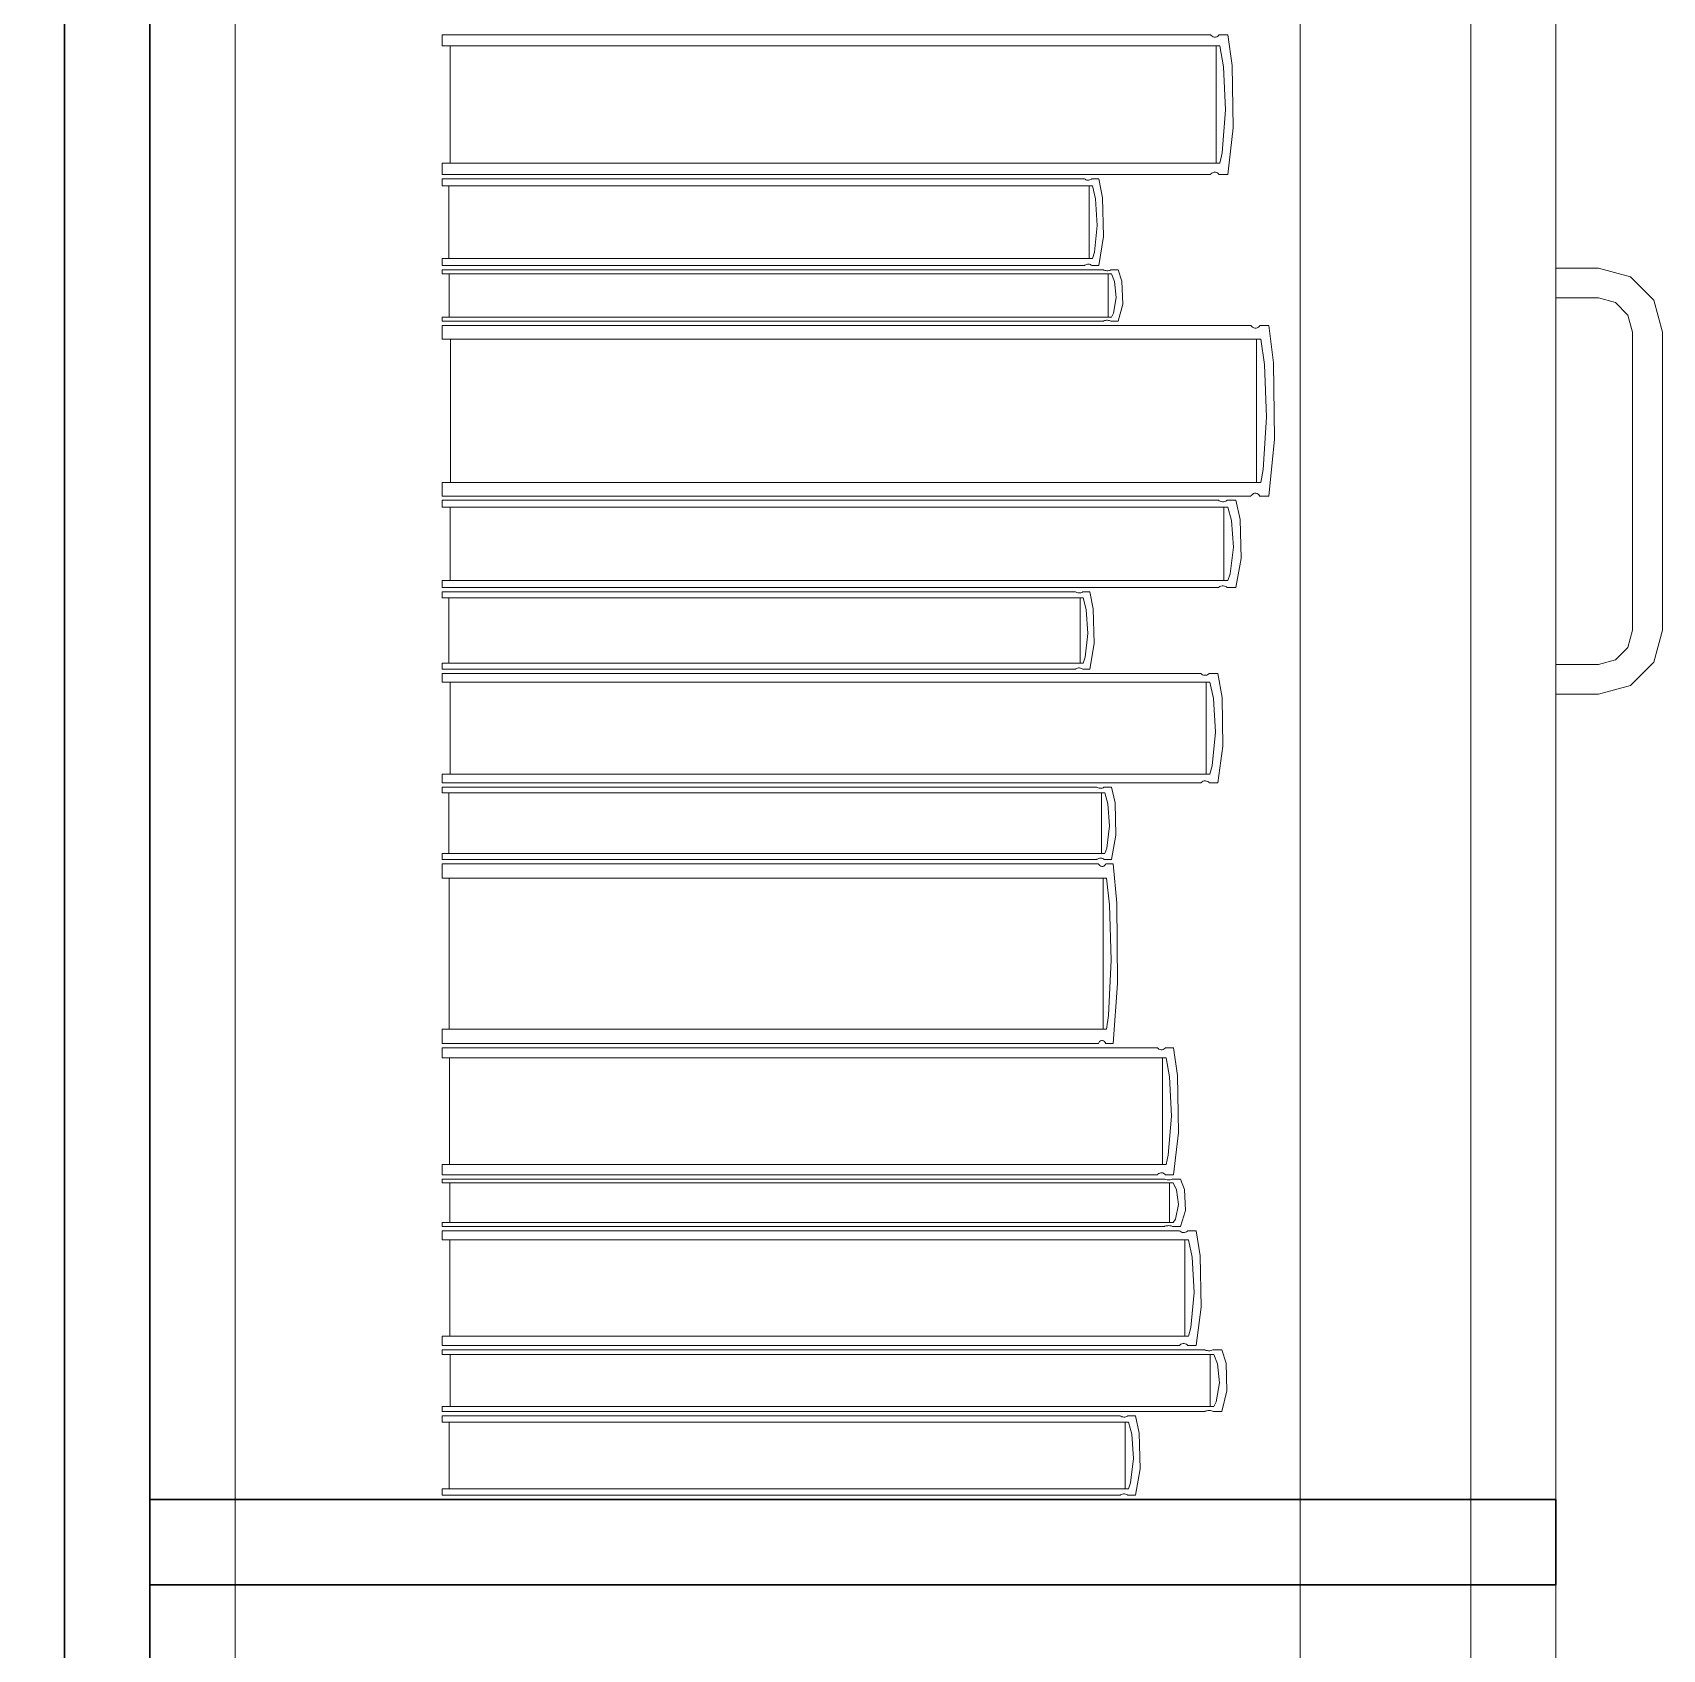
# Model space of a CAD drawing. Header units: inches. Extents: x -38 to 5698, y -33 to 92.
# Drawn here: x 217.3656 to 217.7481, y 35.7095 to 36.089 of the extents above; entities that cross this region are included whole.
import ezdxf

# ---------------------------------------------------------------- set-up
doc = ezdxf.new("R2010")
doc.units = ezdxf.units.IN
doc.header["$MEASUREMENT"] = 0
doc.set_wipeout_variables(frame=1)
doc.linetypes.add('Wipeout_Contour', pattern=[1, 0, -1])
doc.layers.add('Interior - Mobiliario', color=7, linetype='Continuous')

msp = doc.modelspace()

# ---------------------------------------------------------------- linework, layer by layer
at = {"layer": 'Interior - Mobiliario', "color": 175, "linetype": 'Continuous', "lineweight": 13}
for p, q in [((217.39313, 35.00472), (217.39313, 36.46472)), ((217.70313, 36.46472), (217.70313, 35.00472)), ((217.46178, 36.08588), (217.46178, 36.0885)), ((217.46178, 36.0885), (217.64208, 36.0885)), ((217.64428, 36.08588), (217.46178, 36.08588)), ((217.46363, 36.05833), (217.46363, 36.08588)), ((217.64208, 36.0885), (217.64223, 36.08832)), ((217.64223, 36.08832), (217.64247, 36.08814)), ((217.64247, 36.08814), (217.64272, 36.08801)), ((217.64272, 36.08801), (217.64299, 36.08795)), ((217.64299, 36.08795), (217.64326, 36.08796)), ((217.64326, 36.08796), (217.64353, 36.08803)), ((217.64336, 36.08588), (217.64336, 36.05833)), ((217.64353, 36.08803), (217.64378, 36.08817)), ((217.64378, 36.08817), (217.64402, 36.08837)), ((217.64402, 36.08837), (217.64412, 36.0885)), ((217.64412, 36.0885), (217.64612, 36.0885)), ((217.64513, 36.08096), (217.64428, 36.08588)), ((217.64612, 36.0885), (217.64713, 36.08131)), ((217.64713, 36.08131), (217.64736, 36.06664)), ((217.6456, 36.07087), (217.64513, 36.08096)), ((217.64483, 36.06081), (217.6456, 36.07087)), ((217.64736, 36.06664), (217.64612, 36.0557)), ((217.46178, 36.0557), (217.46178, 36.05833)), ((217.46178, 36.05833), (217.64428, 36.05833)), ((217.64428, 36.05833), (217.64483, 36.06081)), ((217.64208, 36.0557), (217.46178, 36.0557)), ((217.46178, 36.05307), (217.46178, 36.0547)), ((217.46178, 36.0547), (217.61252, 36.0547)), ((217.61252, 36.0547), (217.61264, 36.05459)), ((217.61264, 36.05459), (217.61284, 36.05448)), ((217.61284, 36.05448), (217.61306, 36.0544)), ((217.61373, 36.05441), (217.61394, 36.0545)), ((217.61394, 36.0545), (217.61414, 36.05462)), ((217.61414, 36.05462), (217.61422, 36.0547)), ((217.61422, 36.0547), (217.6159, 36.0547)), ((217.6159, 36.0547), (217.61674, 36.05023)), ((217.64218, 36.05583), (217.64208, 36.0557)), ((217.64241, 36.05603), (217.64218, 36.05583)), ((217.64267, 36.05617), (217.64241, 36.05603)), ((217.64293, 36.05624), (217.64267, 36.05617)), ((217.64321, 36.05625), (217.64293, 36.05624)), ((217.64347, 36.05619), (217.64321, 36.05625)), ((217.64373, 36.05607), (217.64347, 36.05619)), ((217.64397, 36.05588), (217.64373, 36.05607)), ((217.64412, 36.0557), (217.64397, 36.05588)), ((217.64612, 36.0557), (217.64412, 36.0557)), ((217.61436, 36.05307), (217.46178, 36.05307)), ((217.46332, 36.03595), (217.46332, 36.05307)), ((217.61306, 36.0544), (217.61328, 36.05436)), ((217.61328, 36.05436), (217.61351, 36.05437)), ((217.61351, 36.05437), (217.61373, 36.05441)), ((217.61359, 36.05307), (217.61359, 36.03595)), ((217.61506, 36.05002), (217.61436, 36.05307)), ((217.61546, 36.04375), (217.61506, 36.05002)), ((217.61674, 36.05023), (217.61693, 36.04112)), ((217.61481, 36.0375), (217.61546, 36.04375)), ((217.61693, 36.04112), (217.6159, 36.03432)), ((217.46178, 36.03432), (217.46178, 36.03595)), ((217.46178, 36.03595), (217.61436, 36.03595)), ((217.61436, 36.03595), (217.61481, 36.0375)), ((217.61252, 36.03432), (217.46178, 36.03432)), ((217.46178, 36.03236), (217.46178, 36.03332)), ((217.46178, 36.03332), (217.61693, 36.03332)), ((217.61882, 36.03236), (217.46178, 36.03236)), ((217.46337, 36.02225), (217.46337, 36.03236)), ((217.6126, 36.0344), (217.61252, 36.03432)), ((217.61279, 36.03453), (217.6126, 36.0344)), ((217.61301, 36.03461), (217.61279, 36.03453)), ((217.61323, 36.03466), (217.61301, 36.03461)), ((217.61346, 36.03466), (217.61323, 36.03466)), ((217.61368, 36.03463), (217.61346, 36.03466)), ((217.6139, 36.03455), (217.61368, 36.03463)), ((217.61409, 36.03443), (217.6139, 36.03455)), ((217.61422, 36.03432), (217.61409, 36.03443)), ((217.6159, 36.03432), (217.61422, 36.03432)), ((217.61693, 36.03332), (217.61706, 36.03326)), ((217.61706, 36.03326), (217.61726, 36.03319)), ((217.61726, 36.03319), (217.61748, 36.03314)), ((217.61748, 36.03314), (217.61772, 36.03312)), ((217.61772, 36.03312), (217.61795, 36.03312)), ((217.61795, 36.03312), (217.61818, 36.03315)), ((217.61803, 36.03236), (217.61803, 36.02225)), ((217.61818, 36.03315), (217.6184, 36.0332)), ((217.6184, 36.0332), (217.6186, 36.03328)), ((217.6186, 36.03328), (217.61869, 36.03332)), ((217.61869, 36.03332), (217.62041, 36.03332)), ((217.61955, 36.03056), (217.61882, 36.03236)), ((217.62041, 36.03332), (217.62128, 36.03068)), ((217.72313, 36.03372), (217.73313, 36.03372)), ((217.72313, 36.02672), (217.72313, 36.03372)), ((217.73313, 36.03372), (217.74063, 36.03171)), ((217.74063, 36.03171), (217.74612, 36.02622)), ((217.61996, 36.02685), (217.61955, 36.03056)), ((217.62128, 36.03068), (217.62147, 36.0253)), ((217.61929, 36.02316), (217.61996, 36.02685)), ((217.62147, 36.0253), (217.62041, 36.02128)), ((217.73313, 36.02672), (217.72313, 36.02672)), ((217.73713, 36.02564), (217.73313, 36.02672)), ((217.74005, 36.02272), (217.73713, 36.02564)), ((217.74612, 36.02622), (217.74813, 36.01872)), ((217.46178, 36.02128), (217.46178, 36.02225)), ((217.46178, 36.02225), (217.61882, 36.02225)), ((217.61693, 36.02128), (217.46178, 36.02128)), ((217.46178, 36.01708), (217.46178, 36.02028)), ((217.46178, 36.02028), (217.65154, 36.02028)), ((217.61702, 36.02133), (217.61693, 36.02128)), ((217.61722, 36.0214), (217.61702, 36.02133)), ((217.61743, 36.02146), (217.61722, 36.0214)), ((217.61766, 36.02148), (217.61743, 36.02146)), ((217.6179, 36.02149), (217.61766, 36.02148)), ((217.61813, 36.02146), (217.6179, 36.02149)), ((217.61835, 36.02142), (217.61813, 36.02146)), ((217.61855, 36.02135), (217.61835, 36.02142)), ((217.61869, 36.02128), (217.61855, 36.02135)), ((217.62041, 36.02128), (217.61869, 36.02128)), ((217.61882, 36.02225), (217.61929, 36.02316)), ((217.65154, 36.02028), (217.65169, 36.02007)), ((217.65169, 36.02007), (217.65194, 36.01984)), ((217.65333, 36.01989), (217.65358, 36.02013)), ((217.65358, 36.02013), (217.65368, 36.02028)), ((217.65368, 36.02028), (217.65579, 36.02028)), ((217.65579, 36.02028), (217.65685, 36.0115)), ((217.74113, 36.01872), (217.74005, 36.02272)), ((217.65385, 36.01708), (217.46178, 36.01708)), ((217.46372, 35.98344), (217.46372, 36.01708)), ((217.65194, 36.01984), (217.65222, 36.01969)), ((217.65222, 36.01969), (217.6525, 36.01961)), ((217.6525, 36.01961), (217.65278, 36.01962)), ((217.65278, 36.01962), (217.65306, 36.01972)), ((217.65288, 36.01708), (217.65288, 35.98344)), ((217.65306, 36.01972), (217.65333, 36.01989)), ((217.65474, 36.01108), (217.65385, 36.01708)), ((217.74113, 35.94872), (217.74113, 36.01872)), ((217.74813, 36.01872), (217.74813, 35.94872)), ((217.65524, 35.99875), (217.65474, 36.01108)), ((217.65685, 36.0115), (217.6571, 35.99359)), ((217.65443, 35.98647), (217.65524, 35.99875)), ((217.6571, 35.99359), (217.65579, 35.98023)), ((217.65385, 35.98344), (217.65443, 35.98647)), ((217.46178, 35.98023), (217.46178, 35.98344)), ((217.46178, 35.98344), (217.65385, 35.98344)), ((217.65154, 35.98023), (217.46178, 35.98023)), ((217.46178, 35.9776), (217.46178, 35.97923)), ((217.46178, 35.97923), (217.64394, 35.97923)), ((217.64394, 35.97923), (217.64409, 35.97912)), ((217.64409, 35.97912), (217.64433, 35.979)), ((217.64433, 35.979), (217.64459, 35.97893)), ((217.64459, 35.97893), (217.64486, 35.97889)), ((217.64486, 35.97889), (217.64513, 35.97889)), ((217.64513, 35.97889), (217.6454, 35.97894)), ((217.6454, 35.97894), (217.64566, 35.97903)), ((217.64566, 35.97903), (217.6459, 35.97915)), ((217.6459, 35.97915), (217.646, 35.97923)), ((217.646, 35.97923), (217.64802, 35.97923)), ((217.64802, 35.97923), (217.64904, 35.97475)), ((217.65164, 35.98039), (217.65154, 35.98023)), ((217.65189, 35.98063), (217.65164, 35.98039)), ((217.65215, 35.9808), (217.65189, 35.98063)), ((217.65243, 35.98089), (217.65215, 35.9808)), ((217.65272, 35.9809), (217.65243, 35.98089)), ((217.653, 35.98083), (217.65272, 35.9809)), ((217.65327, 35.98067), (217.653, 35.98083)), ((217.65352, 35.98045), (217.65327, 35.98067)), ((217.65368, 35.98023), (217.65352, 35.98045)), ((217.65579, 35.98023), (217.65368, 35.98023)), ((217.64616, 35.9776), (217.46178, 35.9776)), ((217.46365, 35.96042), (217.46365, 35.9776)), ((217.64523, 35.9776), (217.64523, 35.96042)), ((217.64702, 35.97453), (217.64616, 35.9776)), ((217.64749, 35.96824), (217.64702, 35.97453)), ((217.64904, 35.97475), (217.64927, 35.9656)), ((217.64671, 35.96197), (217.64749, 35.96824)), ((217.64927, 35.9656), (217.64802, 35.95878)), ((217.46178, 35.95878), (217.46178, 35.96042)), ((217.46178, 35.96042), (217.64616, 35.96042)), ((217.64404, 35.95886), (217.64394, 35.95878)), ((217.64427, 35.95899), (217.64404, 35.95886)), ((217.64453, 35.95907), (217.64427, 35.95899)), ((217.6448, 35.95912), (217.64453, 35.95907)), ((217.64507, 35.95912), (217.6448, 35.95912)), ((217.64535, 35.95909), (217.64507, 35.95912)), ((217.6456, 35.95901), (217.64535, 35.95909)), ((217.64585, 35.95889), (217.6456, 35.95901)), ((217.646, 35.95878), (217.64585, 35.95889)), ((217.64616, 35.96042), (217.64671, 35.96197)), ((217.64394, 35.95878), (217.46178, 35.95878)), ((217.46178, 35.95633), (217.46178, 35.95778)), ((217.46178, 35.95778), (217.6104, 35.95778)), ((217.61222, 35.95633), (217.46178, 35.95633)), ((217.4633, 35.94104), (217.4633, 35.95633)), ((217.6104, 35.95778), (217.61053, 35.95768)), ((217.61053, 35.95768), (217.61072, 35.95758)), ((217.61072, 35.95758), (217.61093, 35.95751)), ((217.61093, 35.95751), (217.61115, 35.95748)), ((217.61115, 35.95748), (217.61138, 35.95748)), ((217.61138, 35.95748), (217.6116, 35.95752)), ((217.61146, 35.95633), (217.61146, 35.94104)), ((217.6116, 35.95752), (217.61181, 35.9576)), ((217.61181, 35.9576), (217.612, 35.95771)), ((217.612, 35.95771), (217.61208, 35.95778)), ((217.61208, 35.95778), (217.61374, 35.95778)), ((217.61291, 35.9536), (217.61222, 35.95633)), ((217.61374, 35.95778), (217.61457, 35.95379)), ((217.64802, 35.95878), (217.646, 35.95878)), ((217.6133, 35.948), (217.61291, 35.9536)), ((217.61457, 35.95379), (217.61476, 35.94566)), ((217.61267, 35.94242), (217.6133, 35.948)), ((217.74005, 35.94472), (217.74113, 35.94872)), ((217.74813, 35.94872), (217.74612, 35.94122)), ((217.61476, 35.94566), (217.61374, 35.93959)), ((217.73713, 35.94179), (217.74005, 35.94472)), ((217.46178, 35.93959), (217.46178, 35.94104)), ((217.46178, 35.94104), (217.61222, 35.94104)), ((217.61068, 35.93977), (217.61049, 35.93966)), ((217.61089, 35.93985), (217.61068, 35.93977)), ((217.61111, 35.93989), (217.61089, 35.93985)), ((217.61133, 35.93989), (217.61111, 35.93989)), ((217.61155, 35.93986), (217.61133, 35.93989)), ((217.61176, 35.93979), (217.61155, 35.93986)), ((217.61196, 35.93969), (217.61176, 35.93979)), ((217.61222, 35.94104), (217.61267, 35.94242)), ((217.72313, 35.94072), (217.73313, 35.94072)), ((217.72313, 35.93372), (217.72313, 35.94072)), ((217.73313, 35.94072), (217.73713, 35.94179)), ((217.74612, 35.94122), (217.74063, 35.93573)), ((217.6104, 35.93959), (217.46178, 35.93959)), ((217.46178, 35.93654), (217.46178, 35.93859)), ((217.46178, 35.93859), (217.63978, 35.93859)), ((217.64195, 35.93654), (217.46178, 35.93654)), ((217.4636, 35.91499), (217.4636, 35.93654)), ((217.61049, 35.93966), (217.6104, 35.93959)), ((217.61208, 35.93959), (217.61196, 35.93969)), ((217.61374, 35.93959), (217.61208, 35.93959)), ((217.63978, 35.93859), (217.63993, 35.93845)), ((217.63993, 35.93845), (217.64016, 35.9383)), ((217.64016, 35.9383), (217.64041, 35.93821)), ((217.64041, 35.93821), (217.64068, 35.93816)), ((217.64068, 35.93816), (217.64095, 35.93817)), ((217.64095, 35.93817), (217.64121, 35.93822)), ((217.64104, 35.93654), (217.64104, 35.91499)), ((217.64121, 35.93822), (217.64146, 35.93833)), ((217.64146, 35.93833), (217.64169, 35.93849)), ((217.64169, 35.93849), (217.64179, 35.93859)), ((217.64179, 35.93859), (217.64377, 35.93859)), ((217.64279, 35.93269), (217.64195, 35.93654)), ((217.64377, 35.93859), (217.64477, 35.93296)), ((217.64325, 35.9248), (217.64279, 35.93269)), ((217.64477, 35.93296), (217.64499, 35.92149)), ((217.73313, 35.93372), (217.72313, 35.93372)), ((217.74063, 35.93573), (217.73313, 35.93372)), ((217.64249, 35.91693), (217.64325, 35.9248)), ((217.64499, 35.92149), (217.64377, 35.91293)), ((217.64195, 35.91499), (217.64249, 35.91693)), ((217.46178, 35.91293), (217.46178, 35.91499)), ((217.46178, 35.91499), (217.64195, 35.91499)), ((217.63978, 35.91293), (217.46178, 35.91293)), ((217.63988, 35.91303), (217.63978, 35.91293)), ((217.64011, 35.91319), (217.63988, 35.91303)), ((217.64036, 35.9133), (217.64011, 35.91319)), ((217.64062, 35.91336), (217.64036, 35.9133)), ((217.64089, 35.91336), (217.64062, 35.91336)), ((217.64115, 35.91332), (217.64089, 35.91336)), ((217.64141, 35.91322), (217.64115, 35.91332)), ((217.64164, 35.91307), (217.64141, 35.91322)), ((217.64179, 35.91293), (217.64164, 35.91307)), ((217.64377, 35.91293), (217.64179, 35.91293)), ((217.46178, 35.91058), (217.46178, 35.91193)), ((217.46178, 35.91193), (217.61539, 35.91193)), ((217.61727, 35.91058), (217.46178, 35.91058)), ((217.46335, 35.89631), (217.46335, 35.91058)), ((217.61539, 35.91193), (217.61552, 35.91184)), ((217.61552, 35.91184), (217.61572, 35.91175)), ((217.61572, 35.91175), (217.61594, 35.91168)), ((217.61594, 35.91168), (217.61617, 35.91165)), ((217.61617, 35.91165), (217.6164, 35.91165)), ((217.6164, 35.91165), (217.61663, 35.91169)), ((217.61648, 35.91058), (217.61648, 35.89631)), ((217.61663, 35.91169), (217.61684, 35.91177)), ((217.61684, 35.91177), (217.61704, 35.91187)), ((217.61704, 35.91187), (217.61713, 35.91193)), ((217.61713, 35.91193), (217.61884, 35.91193)), ((217.61799, 35.90803), (217.61727, 35.91058)), ((217.61884, 35.91193), (217.6197, 35.90821)), ((217.61839, 35.90281), (217.61799, 35.90803)), ((217.6197, 35.90821), (217.61989, 35.90062)), ((217.61773, 35.8976), (217.61839, 35.90281)), ((217.61989, 35.90062), (217.61884, 35.89495)), ((217.46178, 35.89495), (217.46178, 35.89631)), ((217.46178, 35.89631), (217.61727, 35.89631)), ((217.61539, 35.89495), (217.46178, 35.89495)), ((217.46178, 35.89058), (217.46178, 35.89395)), ((217.46178, 35.89395), (217.61577, 35.89395)), ((217.61548, 35.89502), (217.61539, 35.89495)), ((217.61567, 35.89512), (217.61548, 35.89502)), ((217.61589, 35.89519), (217.61567, 35.89512)), ((217.61577, 35.89395), (217.6159, 35.89373)), ((217.61612, 35.89523), (217.61589, 35.89519)), ((217.61635, 35.89524), (217.61612, 35.89523)), ((217.61658, 35.89521), (217.61635, 35.89524)), ((217.6168, 35.89514), (217.61658, 35.89521)), ((217.617, 35.89504), (217.6168, 35.89514)), ((217.61713, 35.89495), (217.617, 35.89504)), ((217.61884, 35.89495), (217.61713, 35.89495)), ((217.61727, 35.89631), (217.61773, 35.8976)), ((217.61742, 35.89379), (217.61751, 35.89395)), ((217.61751, 35.89395), (217.61922, 35.89395)), ((217.61922, 35.89395), (217.62008, 35.8847)), ((217.61765, 35.89058), (217.46178, 35.89058)), ((217.46336, 35.85513), (217.46336, 35.89058)), ((217.6159, 35.89373), (217.6161, 35.89349)), ((217.6161, 35.89349), (217.61632, 35.89333)), ((217.61632, 35.89333), (217.61655, 35.89325)), ((217.61655, 35.89325), (217.61678, 35.89326)), ((217.61678, 35.89326), (217.61701, 35.89335)), ((217.61686, 35.89058), (217.61686, 35.85513)), ((217.61701, 35.89335), (217.61722, 35.89353)), ((217.61722, 35.89353), (217.61742, 35.89379)), ((217.61837, 35.88426), (217.61765, 35.89058)), ((217.61877, 35.87127), (217.61837, 35.88426)), ((217.62008, 35.8847), (217.62028, 35.86583)), ((217.61812, 35.85833), (217.61877, 35.87127)), ((217.62028, 35.86583), (217.61922, 35.85176)), ((217.61765, 35.85513), (217.61812, 35.85833)), ((217.46178, 35.85176), (217.46178, 35.85513)), ((217.46178, 35.85513), (217.61765, 35.85513)), ((217.61577, 35.85176), (217.46178, 35.85176)), ((217.61585, 35.85192), (217.61577, 35.85176)), ((217.61605, 35.85218), (217.61585, 35.85192)), ((217.61627, 35.85236), (217.61605, 35.85218)), ((217.6165, 35.85245), (217.61627, 35.85236)), ((217.61673, 35.85246), (217.6165, 35.85245)), ((217.61696, 35.85239), (217.61673, 35.85246)), ((217.61718, 35.85223), (217.61696, 35.85239)), ((217.61738, 35.85199), (217.61718, 35.85223)), ((217.61751, 35.85176), (217.61738, 35.85199)), ((217.61922, 35.85176), (217.61751, 35.85176)), ((217.46178, 35.84837), (217.46178, 35.85076)), ((217.46178, 35.85076), (217.62962, 35.85076)), ((217.63167, 35.84837), (217.46178, 35.84837)), ((217.4635, 35.82331), (217.4635, 35.84837)), ((217.62962, 35.85076), (217.62976, 35.8506)), ((217.62976, 35.8506), (217.62998, 35.85043)), ((217.62998, 35.85043), (217.63022, 35.85032)), ((217.63022, 35.85032), (217.63047, 35.85026)), ((217.63047, 35.85026), (217.63072, 35.85027)), ((217.63072, 35.85027), (217.63097, 35.85034)), ((217.63081, 35.84837), (217.63081, 35.82331)), ((217.63097, 35.85034), (217.6312, 35.85046)), ((217.6312, 35.85046), (217.63142, 35.85064)), ((217.63142, 35.85064), (217.63152, 35.85076)), ((217.63152, 35.85076), (217.63338, 35.85076)), ((217.63245, 35.8439), (217.63167, 35.84837)), ((217.63338, 35.85076), (217.63432, 35.84422)), ((217.63432, 35.84422), (217.63453, 35.83087)), ((217.63289, 35.83472), (217.63245, 35.8439)), ((217.63217, 35.82557), (217.63289, 35.83472)), ((217.63453, 35.83087), (217.63338, 35.82092)), ((217.63167, 35.82331), (217.63217, 35.82557)), ((217.46178, 35.82092), (217.46178, 35.82331)), ((217.46178, 35.82331), (217.63167, 35.82331)), ((217.62993, 35.82122), (217.62971, 35.82104)), ((217.63016, 35.82135), (217.62993, 35.82122)), ((217.63041, 35.82142), (217.63016, 35.82135)), ((217.63066, 35.82142), (217.63041, 35.82142)), ((217.63091, 35.82137), (217.63066, 35.82142)), ((217.63115, 35.82126), (217.63091, 35.82137)), ((217.63137, 35.82108), (217.63115, 35.82126)), ((217.62962, 35.82092), (217.46178, 35.82092)), ((217.46178, 35.81904), (217.46178, 35.81992)), ((217.46178, 35.81992), (217.63125, 35.81992)), ((217.63332, 35.81904), (217.46178, 35.81904)), ((217.46352, 35.8097), (217.46352, 35.81904)), ((217.62971, 35.82104), (217.62962, 35.82092)), ((217.63125, 35.81992), (217.63139, 35.81987)), ((217.63152, 35.82092), (217.63137, 35.82108)), ((217.63139, 35.81987), (217.63162, 35.8198)), ((217.63338, 35.82092), (217.63152, 35.82092)), ((217.63162, 35.8198), (217.63186, 35.81976)), ((217.63186, 35.81976), (217.63211, 35.81974)), ((217.63211, 35.81974), (217.63237, 35.81974)), ((217.63237, 35.81974), (217.63262, 35.81977)), ((217.63246, 35.81904), (217.63246, 35.8097)), ((217.63262, 35.81977), (217.63286, 35.81981)), ((217.63286, 35.81981), (217.63307, 35.81988)), ((217.63307, 35.81988), (217.63317, 35.81992)), ((217.63317, 35.81992), (217.63505, 35.81992)), ((217.63412, 35.81737), (217.63332, 35.81904)), ((217.63456, 35.81395), (217.63412, 35.81737)), ((217.63505, 35.81992), (217.636, 35.81749)), ((217.636, 35.81749), (217.63622, 35.81252)), ((217.63384, 35.81054), (217.63456, 35.81395)), ((217.46178, 35.80881), (217.46178, 35.8097)), ((217.46178, 35.8097), (217.63332, 35.8097)), ((217.63332, 35.8097), (217.63384, 35.81054)), ((217.63622, 35.81252), (217.63505, 35.80881)), ((217.63125, 35.80881), (217.46178, 35.80881)), ((217.46178, 35.80566), (217.46178, 35.80781)), ((217.46178, 35.80781), (217.63482, 35.80781)), ((217.63135, 35.80885), (217.63125, 35.80881)), ((217.63157, 35.80892), (217.63135, 35.80885)), ((217.6318, 35.80897), (217.63157, 35.80892)), ((217.63206, 35.80899), (217.6318, 35.80897)), ((217.63231, 35.809), (217.63206, 35.80899)), ((217.63256, 35.80898), (217.63231, 35.809)), ((217.6328, 35.80893), (217.63256, 35.80898)), ((217.63303, 35.80887), (217.6328, 35.80893)), ((217.63317, 35.80881), (217.63303, 35.80887)), ((217.63505, 35.80881), (217.63317, 35.80881)), ((217.63482, 35.80781), (217.63497, 35.80767)), ((217.63497, 35.80767), (217.63519, 35.80751)), ((217.63519, 35.80751), (217.63544, 35.80741)), ((217.63544, 35.80741), (217.6357, 35.80736)), ((217.6357, 35.80736), (217.63596, 35.80737)), ((217.63596, 35.80737), (217.63621, 35.80743)), ((217.63621, 35.80743), (217.63646, 35.80754)), ((217.63646, 35.80754), (217.63668, 35.80771)), ((217.63668, 35.80771), (217.63678, 35.80781)), ((217.63678, 35.80781), (217.6387, 35.80781)), ((217.6387, 35.80781), (217.63967, 35.8019)), ((217.63693, 35.80566), (217.46178, 35.80566)), ((217.46355, 35.80566), (217.63605, 35.80566)), ((217.46355, 35.78304), (217.46355, 35.80566)), ((217.63605, 35.80566), (217.63605, 35.78304)), ((217.63775, 35.80162), (217.63693, 35.80566)), ((217.6382, 35.79333), (217.63775, 35.80162)), ((217.63967, 35.8019), (217.63989, 35.78986)), ((217.63746, 35.78508), (217.6382, 35.79333)), ((217.63989, 35.78986), (217.6387, 35.78088)), ((217.46178, 35.78088), (217.46178, 35.78304)), ((217.46178, 35.78304), (217.63693, 35.78304)), ((217.63605, 35.78304), (217.46355, 35.78304)), ((217.63693, 35.78304), (217.63746, 35.78508)), ((217.63482, 35.78088), (217.46178, 35.78088)), ((217.46178, 35.77872), (217.46178, 35.77988)), ((217.46178, 35.77988), (217.6407, 35.77988)), ((217.63492, 35.78099), (217.63482, 35.78088)), ((217.63514, 35.78115), (217.63492, 35.78099)), ((217.63538, 35.78126), (217.63514, 35.78115)), ((217.63564, 35.78133), (217.63538, 35.78126)), ((217.6359, 35.78133), (217.63564, 35.78133)), ((217.63616, 35.78128), (217.6359, 35.78133)), ((217.63641, 35.78118), (217.63616, 35.78128)), ((217.63663, 35.78103), (217.63641, 35.78118)), ((217.63678, 35.78088), (217.63663, 35.78103)), ((217.6387, 35.78088), (217.63678, 35.78088)), ((217.6407, 35.77988), (217.64085, 35.7798)), ((217.64085, 35.7798), (217.64108, 35.77972)), ((217.64108, 35.77972), (217.64134, 35.77967)), ((217.64134, 35.77967), (217.64161, 35.77964)), ((217.64161, 35.77964), (217.64188, 35.77964)), ((217.64188, 35.77964), (217.64214, 35.77968)), ((217.64214, 35.77968), (217.64239, 35.77974)), ((217.64239, 35.77974), (217.64262, 35.77983)), ((217.64262, 35.77983), (217.64272, 35.77988)), ((217.64272, 35.77988), (217.64471, 35.77988)), ((217.64471, 35.77988), (217.64571, 35.7767)), ((217.64288, 35.77872), (217.46178, 35.77872)), ((217.46361, 35.76652), (217.46361, 35.77872)), ((217.64197, 35.77872), (217.64197, 35.76652)), ((217.64372, 35.77655), (217.64288, 35.77872)), ((217.64419, 35.77208), (217.64372, 35.77655)), ((217.64571, 35.7767), (217.64594, 35.77021)), ((217.64343, 35.76763), (217.64419, 35.77208)), ((217.64288, 35.76652), (217.64343, 35.76763)), ((217.64594, 35.77021), (217.64471, 35.76536)), ((217.46178, 35.76536), (217.46178, 35.76652)), ((217.46178, 35.76652), (217.64288, 35.76652)), ((217.6407, 35.76536), (217.46178, 35.76536)), ((217.46178, 35.76287), (217.46178, 35.76436)), ((217.46178, 35.76436), (217.62089, 35.76436)), ((217.62089, 35.76436), (217.62103, 35.76426)), ((217.62103, 35.76426), (217.62124, 35.76416)), ((217.62124, 35.76416), (217.62146, 35.76409)), ((217.62146, 35.76409), (217.6217, 35.76405)), ((217.6217, 35.76405), (217.62194, 35.76406)), ((217.62194, 35.76406), (217.62218, 35.7641)), ((217.62218, 35.7641), (217.6224, 35.76418)), ((217.6224, 35.76418), (217.62261, 35.76429)), ((217.62261, 35.76429), (217.6227, 35.76436)), ((217.6227, 35.76436), (217.62446, 35.76436)), ((217.62446, 35.76436), (217.62535, 35.76027)), ((217.6408, 35.76542), (217.6407, 35.76536)), ((217.64103, 35.76551), (217.6408, 35.76542)), ((217.64128, 35.76557), (217.64103, 35.76551)), ((217.64155, 35.7656), (217.64128, 35.76557)), ((217.64182, 35.76561), (217.64155, 35.7656)), ((217.64208, 35.76558), (217.64182, 35.76561)), ((217.64234, 35.76552), (217.64208, 35.76558)), ((217.64257, 35.76544), (217.64234, 35.76552)), ((217.64272, 35.76536), (217.64257, 35.76544)), ((217.64471, 35.76536), (217.64272, 35.76536)), ((217.62284, 35.76287), (217.46178, 35.76287)), ((217.46341, 35.74721), (217.46341, 35.76287)), ((217.62202, 35.76287), (217.62202, 35.74721)), ((217.62358, 35.76008), (217.62284, 35.76287)), ((217.624, 35.75434), (217.62358, 35.76008)), ((217.62535, 35.76027), (217.62556, 35.75193)), ((217.62332, 35.74862), (217.624, 35.75434)), ((217.62284, 35.74721), (217.62332, 35.74862)), ((217.46178, 35.74721), (217.62284, 35.74721))]:
    msp.add_line(p, q, dxfattribs=at)

# ---------------------------------------------------------------- wipeouts: each hides what was drawn before it
at = {"color": 254, "linetype": 'Wipeout_Contour', "lineweight": 0, "ltscale": 6563.48218}
msp.add_wipeout([(217.35313, 36.46472), (217.35313, 35.00472), (217.37313, 35.00472), (217.37313, 36.46472)], dxfattribs=at).dxf.layer = 'Interior - Mobiliario'

# ---------------------------------------------------------------- next in the draw order: linework, layer by layer
at = {"layer": 'Interior - Mobiliario', "color": 175, "linetype": 'Continuous', "lineweight": 13}
for p, q in [((217.37313, 36.48472), (217.37313, 34.98472)), ((217.37313, 35.00472), (217.37313, 36.46472)), ((217.37313, 35.00472), (217.37313, 36.46472)), ((217.37313, 35.02472), (217.37313, 36.44472))]:
    msp.add_line(p, q, dxfattribs=at)
at = {"layer": 'Interior - Mobiliario', "color": 175, "linetype": 'Continuous', "lineweight": 30}
msp.add_line((217.37313, 35.00472), (217.37313, 36.46472), dxfattribs=at)

# ---------------------------------------------------------------- next in the draw order: wipeouts: each hides what was drawn before it
at = {"color": 254, "linetype": 'Wipeout_Contour', "lineweight": 0, "ltscale": 6564.261361}
msp.add_wipeout([(217.72313, 35.74472), (217.39313, 35.74472), (217.39313, 35.72472), (217.72313, 35.72472)], dxfattribs=at).dxf.layer = 'Interior - Mobiliario'

# ---------------------------------------------------------------- next in the draw order: linework, layer by layer
at = {"layer": 'Interior - Mobiliario', "color": 175, "linetype": 'Continuous', "lineweight": 13}
for p, q in [((217.72313, 34.98472), (217.72313, 36.48472)), ((217.70313, 36.46472), (217.70313, 35.00472)), ((217.70313, 36.46472), (217.70313, 35.00472)), ((217.72313, 36.46472), (217.72313, 35.00472)), ((217.72313, 36.46472), (217.72313, 35.00472)), ((217.41313, 36.44472), (217.41313, 35.02472)), ((217.66313, 35.02472), (217.66313, 36.44472)), ((217.70313, 36.44472), (217.70313, 35.02472)), ((217.70313, 35.74472), (217.70313, 36.10372)), ((217.72313, 35.74472), (217.72313, 36.10372)), ((217.62556, 35.75193), (217.62446, 35.74572)), ((217.39313, 35.74472), (217.72313, 35.74472)), ((217.39313, 35.72472), (217.39313, 35.74472)), ((217.46178, 35.74572), (217.46178, 35.74721)), ((217.62089, 35.74572), (217.46178, 35.74572)), ((217.62098, 35.74579), (217.62089, 35.74572)), ((217.62119, 35.7459), (217.62098, 35.74579)), ((217.62141, 35.74598), (217.62119, 35.7459)), ((217.62165, 35.74602), (217.62141, 35.74598)), ((217.62189, 35.74603), (217.62165, 35.74602)), ((217.62212, 35.74599), (217.62189, 35.74603)), ((217.62235, 35.74592), (217.62212, 35.74599)), ((217.62256, 35.74582), (217.62235, 35.74592)), ((217.6227, 35.74572), (217.62256, 35.74582)), ((217.62446, 35.74572), (217.6227, 35.74572)), ((217.72313, 35.74472), (217.70313, 35.74472)), ((217.72313, 35.74472), (217.72313, 35.72472)), ((217.72313, 35.74472), (217.72313, 35.72472)), ((217.72313, 35.72472), (217.39313, 35.72472)), ((217.70313, 35.72472), (217.70313, 35.36572)), ((217.72313, 35.72472), (217.70313, 35.72472)), ((217.72313, 35.72472), (217.72313, 35.36572))]:
    msp.add_line(p, q, dxfattribs=at)
at = {"layer": 'Interior - Mobiliario', "color": 175, "linetype": 'Continuous', "lineweight": 30}
for p, q in [((217.39313, 35.72472), (217.39313, 35.74472)), ((217.72313, 35.74472), (217.39313, 35.74472)), ((217.72313, 35.72472), (217.72313, 35.74472)), ((217.72313, 35.72472), (217.39313, 35.72472))]:
    msp.add_line(p, q, dxfattribs=at)

# ---------------------------------------------------------------- next in the draw order: wipeouts: each hides what was drawn before it
at = {"color": 254, "linetype": 'Wipeout_Contour', "lineweight": 0, "ltscale": 6563.562161}
msp.add_wipeout([(217.39313, 36.46472), (217.37313, 36.46472), (217.37313, 35.00472), (217.39313, 35.00472)], dxfattribs=at).dxf.layer = 'Interior - Mobiliario'

# ---------------------------------------------------------------- next in the draw order: linework, layer by layer
at = {"layer": 'Interior - Mobiliario', "color": 175, "linetype": 'Continuous', "lineweight": 13}
for p, q in [((217.37313, 36.48472), (217.37313, 34.98472)), ((217.37313, 35.00472), (217.37313, 36.46472)), ((217.37313, 35.00472), (217.37313, 36.46472)), ((217.39313, 36.46472), (217.39313, 35.00472)), ((217.39313, 35.00472), (217.39313, 36.46472)), ((217.39313, 35.00472), (217.39313, 36.46472)), ((217.39313, 35.00472), (217.39313, 36.46472)), ((217.37313, 35.02472), (217.37313, 36.44472)), ((217.39313, 35.74472), (217.72313, 35.74472)), ((217.39313, 35.72472), (217.39313, 35.74472)), ((217.72313, 35.72472), (217.39313, 35.72472))]:
    msp.add_line(p, q, dxfattribs=at)
at = {"layer": 'Interior - Mobiliario', "color": 175, "linetype": 'Continuous', "lineweight": 30}
for p, q in [((217.37313, 35.00472), (217.37313, 36.46472)), ((217.39313, 35.00472), (217.39313, 36.46472))]:
    msp.add_line(p, q, dxfattribs=at)

doc.saveas('drawing.dxf')
